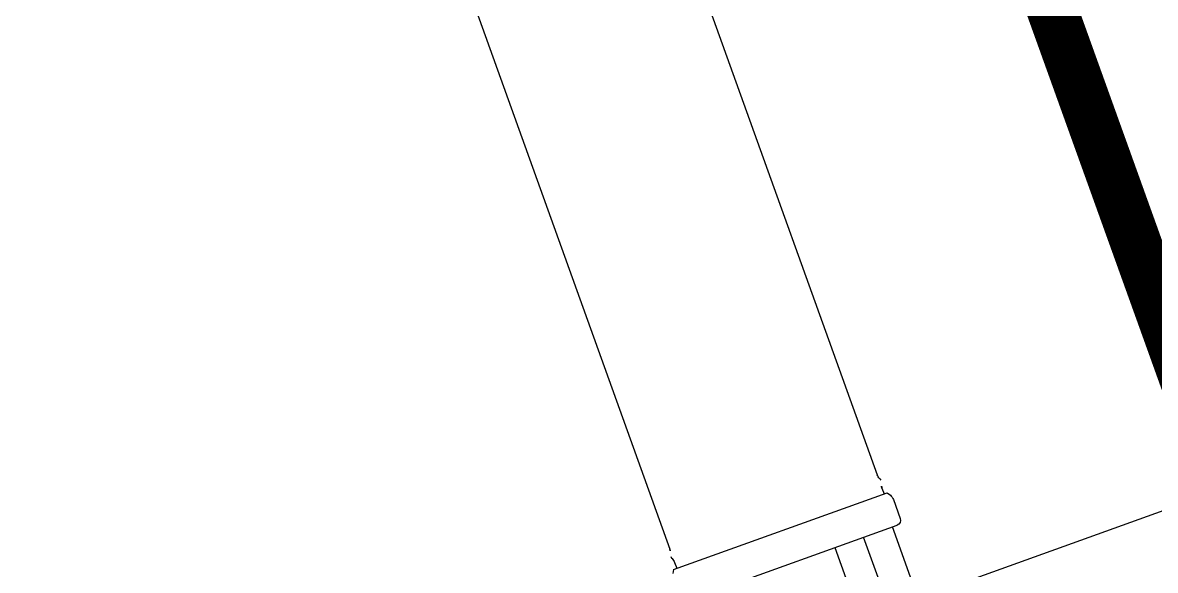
# Model space of a CAD drawing. Header units: millimetres. Extents: x 646993 to 648849, y 9708034 to 9709424.
# Drawn here: x 648236.1652 to 648236.4993, y 9709070.0657 to 9709070.2274 of the extents above; entities that cross this region are included whole.
import ezdxf

# ---------------------------------------------------------------- set-up
doc = ezdxf.new("R2010")
doc.units = ezdxf.units.MM
doc.header["$LTSCALE"] = 5
doc.header["$XCLIPFRAME"] = 2
doc.linetypes.add('SLD-Centro', pattern=[19.05, 15.24, -1.27, 1.27, -1.27])
doc.layers.add('EB-Corte', color=7, linetype='Continuous')
doc.layers.add('MD_Visible', color=7, linetype='Continuous', lineweight=25)
picture_1 = doc.add_image_def('image1.jpg', size_in_pixel=(1920, 925))
picture_2 = doc.add_image_def('image2.ecw', size_in_pixel=(12715, 11262))

# ---------------------------------------------------------------- blocks, each defined once
blk = doc.blocks.new('RB')
at = {"layer": 'MD_Visible'}
for p, q in [((0, -0.5095714285714337), (0, -0.356142857142828)), ((-0.03249999999979991, -0.5075714285711967), (-0.03146410161491531, -0.5069733523598359)), ((-0.03249999999979991, -0.574571428571204), (-0.03249999999979991, -0.5075714285711967)), ((-0.02996410161495078, -0.5065714285712204), (-0.02399999999977354, -0.5065714285712204)), ((-1.032500000000141, -0.5085714285711731), (-0.03848806130190496, -0.5085714285711731)), ((-0.03431193869801064, -0.5085714285711731), (-0.03249999999979991, -0.5085714285711731)), ((-0.02249999999980901, -0.5740714285712158), (-0.02249999999980901, -0.5080714285711849)), ((0.1375000000001592, -0.5095714285712063), (-0.02249999999980901, -0.5095714285712063)), ((0.03750000000025011, -0.518571428571164), (-0.02249999999980901, -0.518571428571164)), ((-0.02249999999980901, -0.5275714285711786), (0.03237575240086699, -0.5275714285711786)), ((-1.032500000000141, -0.5735714285711708), (-0.03848806130190496, -0.5735714285711708)), ((-0.03431193869801064, -0.5735714285711708), (-0.03249999999979991, -0.5735714285711708)), ((-0.03249999999979991, -0.574571428571204), (-0.03146410161491531, -0.5751695047825649))]:
    blk.add_line(p, q, dxfattribs=at)
at = {"layer": 'MD_Visible', "extrusion": (0, 0, -1)}
for centre, radius, start, end in [((0.02996410161495078, -0.5095714285712063), 0.003000000000001819, 60.00000000129379, 90), ((0.02399999999977354, -0.5080714285711849), 0.0015, 90, 180), ((0.0384880613015639, -0.5055714285711872), 0.002999999999993859, 243.0674214979027, 270), ((0.03639999999984411, -0.509681428571156), 0.001609999999995806, 63.06742149790266, 116.9325785020973), ((0.03431193869801064, -0.5055714285711872), 0.002999999999998409, 270, 296.9325785020973), ((0.0384880613015639, -0.5765714285712136), 0.002999999999993859, 90, 116.9325785020973), ((0.03639999999984411, -0.572461428571188), 0.001609999999995806, 243.0674214979027, 296.9325785020973), ((0.03431193869801064, -0.5765714285712136), 0.002999999999998409, 63.06742149790266, 90)]:
    blk.add_arc(centre, radius, start, end, dxfattribs=at)
blk = doc.blocks.new('*U64')
at = {"layer": 'EB-Corte', "color": 251, "linetype": 'SLD-Centro', "ltscale": 0.035, "true_color": 0x636466, "const_width": 0.015}
blk.add_lwpolyline([(-9.918707126103481, 0), (0.5610245815016128, 0)], dxfattribs=at)
blk = doc.blocks.new('A$C322dc3b0')
blk.add_blockref('RB', (9.18216762952136, 6.713160501739083))
at = {"xscale": -1}
blk.add_blockref('*U64', (0.577904414022214, 6.299546067322552), dxfattribs=at)

msp = doc.modelspace()

# ---------------------------------------------------------------- pictures from other files: only their frames are drawn
image = msp.add_image(picture_1, insert=(646993.0966078357, 9708530.288001908), size_in_units=(1855.5953394832904, 893.9717130323145), dxfattribs=dict(fade=50))
image.dxf.flags = 7
image = msp.add_image(picture_2, insert=(647823.3948488047, 9708681.302132897), size_in_units=(875.2560974967199, 775.2366629969329))
image.set_boundary_path([(137.7366738021374, 7886.928851276636), (1284.784918181598, 10733.94870647788), (3099.519380062819, 10473.79591035843), (3279.448574518785, 11095.64499813318), (4006.662178894505, 11005.73909768462), (8692.316926835105, 9222.605617135763), (8944.26676951535, 8222.417804837227), (12055.541491393, 4873.423395782709), (10090.57365054265, 1684.484148859978), (7313.60375874117, 2638.131695121527), (6090.656873410568, 882.9792030751705), (4284.080874782056, 967.6072438061237), (2002.337794844061, 2453.299023121595), (3226.04797623679, 5547.792270690203), (776.6223462764174, 6701.957702815533), (969.5119435563684, 7416.594267249107), (137.7366738021374, 7886.928851276636)])

# ---------------------------------------------------------------- next in the draw order: block references
at = {"rotation": 289.7679046147402}
msp.add_blockref('A$C322dc3b0', (648227.4857660421, 9709076.600345872), dxfattribs=at)

doc.saveas('drawing.dxf')
